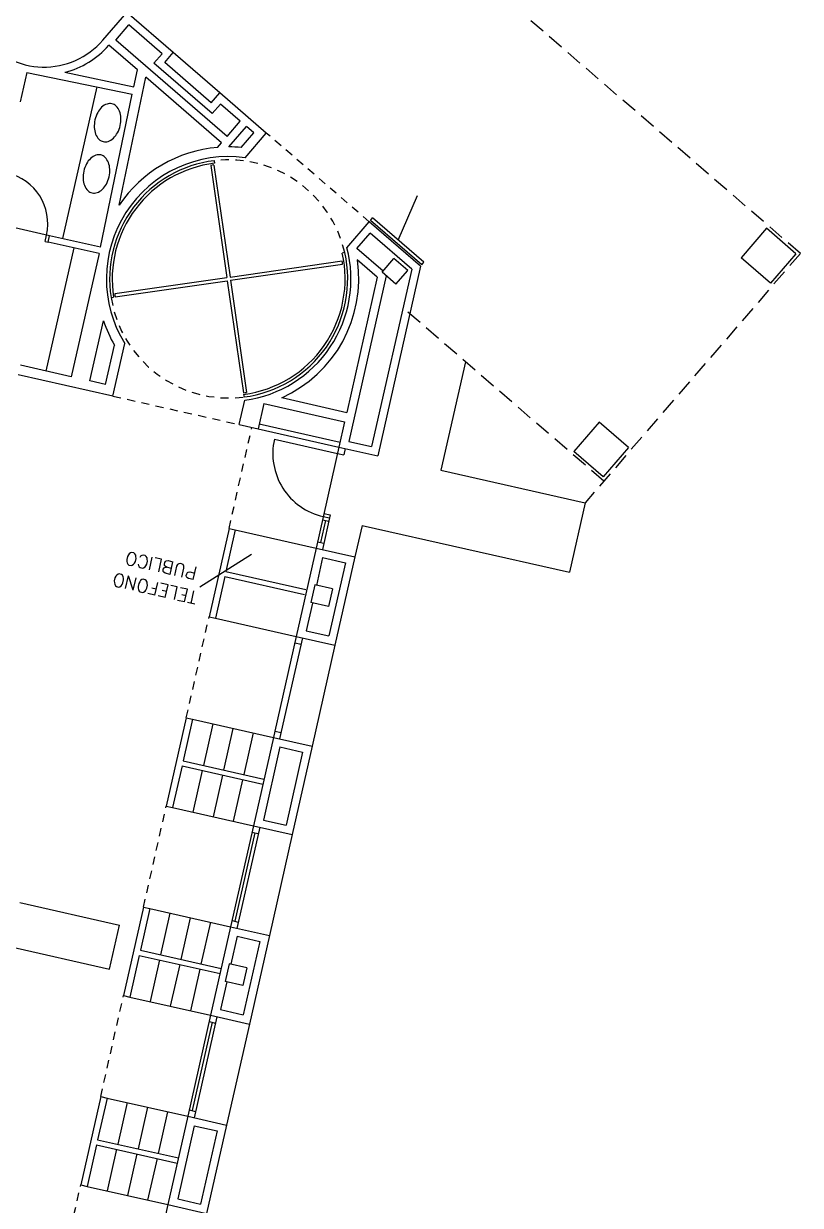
# Model space of a CAD drawing. Extents: x 60 to 232, y 77 to 220.
# Drawn here: x 220.31 to 232.31, y 111.06 to 129.32 of the extents above; entities that cross this region are included whole.
import ezdxf

# ---------------------------------------------------------------- set-up
doc = ezdxf.new("R2010")
doc.units = 0
doc.header["$MEASUREMENT"] = 0
doc.linetypes.add('RAYITAS', pattern=[0.375, 0.25, -0.125])
doc.linetypes.add('RAYITAS2', pattern=[0.1875, 0.125, -0.0625])
for name, color, linetype in [('ALB', 7, 'CONTINUOUS'), ('ALBA', 7, 'CONTINUOUS'), ('CARP', 2, 'CONTINUOUS'), ('MOBI', 6, 'CONTINUOUS'), ('MUEBLES', 6, 'CONTINUOUS'), ('OPAC', 6, 'CONTINUOUS'), ('PILARES', 1, 'CONTINUOUS'), ('PROY', 2, 'CONTINUOUS'), ('PROY1', 2, 'RAYITAS'), ('PROY2', 2, 'RAYITAS2')]:
    doc.layers.add(name, color=color, linetype=linetype)
doc.styles.add('COT', font='ROMANS8.SHX', dxfattribs={"height": 0.2})

# ---------------------------------------------------------------- blocks, each defined once
blk = doc.blocks.new('LAB')
at = {"layer": 'MOBI'}
blk.add_lwpolyline([(0.008, 0.171, 0.067379), (-0.112, 0.155, 0.079748), (-0.205, 0.112, 0.107122), (-0.272, 0.043, 0.140032), (-0.293, -0.029, 0.140032), (-0.272, -0.101, 0.107122), (-0.205, -0.171, 0.079748), (-0.112, -0.213, 0.067379), (0.008, -0.229, 0.067379), (0.127, -0.213, 0.079748), (0.22, -0.171, 0.107122), (0.288, -0.101, 0.140032), (0.308, -0.029, 0.140032), (0.288, 0.043, 0.107122), (0.22, 0.112, 0.079748), (0.127, 0.155, 0.067379)], format="xyb", close=True, dxfattribs=at)

msp = doc.modelspace()

# ---------------------------------------------------------------- linework, layer by layer
at = {"layer": 'ALB'}
for p, q in [((220.361, 128.567), (221.991, 128.228)), ((220.946, 128.568), (222.016, 128.345)), ((222.016, 128.345), (222.069, 128.604)), ((221.787, 126.515), (222.199, 128.492)), ((221.499, 125.866), (221.991, 128.228))]:
    msp.add_line(p, q, dxfattribs=at)
for radius, start in [(1.2, 218.2772), (1.32, 283.9775)]:
    msp.add_arc((220.627, 129.849), radius, start, 319.1975, dxfattribs=at)
at = {"layer": 'ALBA'}
for p, q in [((221.535, 129.065), (221.905, 129.493)), ((222.624, 128.872), (221.905, 129.493)), ((221.734, 129.065), (221.937, 129.3)), ((222.452, 128.855), (221.937, 129.3)), ((222.069, 128.604), (221.626, 128.986)), ((223.456, 127.578), (221.734, 129.065)), ((222.324, 128.708), (222.452, 128.855)), ((222.493, 128.72), (222.624, 128.872)), ((220.361, 128.567), (220.259, 128.114)), ((223.225, 127.93), (222.324, 128.708)), ((223.212, 128.099), (222.493, 128.72)), ((223.371, 127.48), (222.199, 128.492)), ((223.212, 128.099), (223.343, 128.251)), ((224.062, 127.63), (223.343, 128.251)), ((223.225, 127.93), (223.352, 128.078)), ((223.659, 127.813), (223.352, 128.078)), ((223.456, 127.578), (223.659, 127.813)), ((223.481, 127.416), (223.753, 127.731)), ((223.867, 127.633), (223.753, 127.731)), ((223.31, 127.409), (223.371, 127.48)), ((223.672, 127.407), (223.867, 127.633)), ((223.733, 127.249), (224.062, 127.63)), ((225.307, 125.858), (225.652, 126.258)), ((226.446, 125.572), (225.652, 126.258)), ((220.692, 125.945), (220.714, 126.043)), ((221.499, 125.866), (220.714, 126.043)), ((225.462, 125.847), (225.665, 126.081)), ((226.308, 125.527), (225.665, 126.081)), ((221.477, 125.768), (220.692, 125.945)), ((225.868, 125.497), (225.462, 125.847)), ((221.477, 125.768), (221.047, 123.865)), ((225.777, 125.403), (225.468, 125.67)), ((226.308, 125.527), (225.689, 122.786)), ((226.446, 125.572), (225.784, 122.641)), ((225.777, 125.403), (225.305, 123.313)), ((225.915, 125.423), (225.337, 122.865)), ((221.335, 123.8), (221.545, 124.729)), ((221.579, 123.745), (221.716, 124.351)), ((221.692, 123.565), (221.875, 124.377)), ((221.047, 123.865), (220.262, 124.042)), ((221.692, 123.565), (220.229, 123.896)), ((221.579, 123.745), (221.335, 123.8)), ((223.643, 123.125), (223.728, 123.502)), ((224.024, 123.449), (223.936, 123.059)), ((224.024, 123.449), (225.272, 123.167)), ((224.299, 123.541), (225.305, 123.313)), ((223.643, 123.125), (223.936, 123.059)), ((225.272, 123.167), (225.184, 122.777)), ((225.184, 122.777), (225.784, 122.641)), ((225.337, 122.865), (225.689, 122.786)), ((224.832, 121.216), (224.523, 119.85)), ((224.832, 121.216), (225.432, 121.081)), ((224.932, 121.07), (224.835, 120.641)), ((224.932, 121.07), (225.283, 120.991)), ((225.432, 121.081), (225.123, 119.715)), ((225.283, 120.991), (225.028, 119.86)), ((224.773, 120.368), (224.677, 119.939)), ((224.523, 119.85), (225.123, 119.715)), ((224.677, 119.939), (225.028, 119.86)), ((224.171, 118.29), (223.862, 116.924)), ((224.271, 118.144), (224.016, 117.013)), ((224.171, 118.29), (224.771, 118.154)), ((224.271, 118.144), (224.622, 118.065)), ((224.771, 118.154), (224.462, 116.789)), ((224.622, 118.065), (224.367, 116.933)), ((223.862, 116.924), (224.462, 116.789)), ((224.016, 117.013), (224.367, 116.933)), ((223.51, 115.364), (223.201, 113.998)), ((223.51, 115.364), (224.11, 115.228)), ((224.11, 115.228), (223.801, 113.862)), ((223.61, 115.218), (223.513, 114.789)), ((223.61, 115.218), (223.961, 115.138)), ((223.961, 115.138), (223.706, 114.007)), ((223.452, 114.516), (223.355, 114.086)), ((223.201, 113.998), (223.801, 113.862)), ((223.355, 114.086), (223.706, 114.007)), ((222.849, 112.437), (222.54, 111.072)), ((222.849, 112.437), (223.449, 112.302)), ((223.449, 112.302), (223.14, 110.936)), ((222.949, 112.292), (222.694, 111.16)), ((222.949, 112.292), (223.3, 112.212)), ((223.3, 112.212), (223.045, 111.081)), ((222.54, 111.072), (223.14, 110.936)), ((222.694, 111.16), (223.045, 111.081))]:
    msp.add_line(p, q, dxfattribs=at)
for radius, start, end in [(2.04, 94.7737, 146.0485), (2.04, 84.6043, 89.9587), (1.89, 82.2902, 211.9163), (1.89, 277.5588, 14.7872), (2.01, 294.0575, 8.4148), (2.04, 198.4849, 210.159)]:
    msp.add_arc((223.48, 125.376), radius, start, end, dxfattribs=at)
at = {"layer": 'CARP'}
for p, q in [((223.202, 127.129), (223.451, 125.397)), ((223.251, 127.136), (223.501, 125.404)), ((223.257, 127.202), (223.263, 127.163)), ((220.714, 126.043), (219.836, 126.241)), ((220.643, 125.956), (220.665, 126.054)), ((220.643, 125.956), (220.692, 125.945)), ((223.501, 125.404), (225.233, 125.654)), ((225.274, 125.784), (225.235, 125.775)), ((223.508, 125.355), (225.24, 125.604)), ((221.719, 125.148), (223.451, 125.397)), ((221.727, 125.098), (223.458, 125.348)), ((223.458, 125.348), (223.708, 123.616)), ((223.508, 125.355), (223.757, 123.623)), ((221.662, 125.089), (221.702, 125.095)), ((223.711, 123.591), (223.717, 123.551)), ((225.184, 122.777), (224.832, 121.216)), ((225.282, 122.755), (225.26, 122.657)), ((225.162, 122.679), (225.26, 122.657)), ((224.903, 121.303), (224.98, 121.644)), ((225.05, 121.731), (224.929, 121.194)), ((224.931, 121.655), (225.028, 121.633)), ((224.942, 121.704), (225.039, 121.682)), ((224.953, 121.753), (225.05, 121.731)), ((224.854, 121.314), (224.951, 121.292)), ((224.523, 119.85), (224.193, 118.387)), ((224.621, 119.828), (224.268, 118.268)), ((224.501, 119.753), (224.599, 119.731)), ((224.193, 118.387), (224.171, 118.29)), ((224.193, 118.387), (224.29, 118.365)), ((223.862, 116.924), (223.51, 115.364)), ((223.96, 116.902), (223.607, 115.341)), ((223.581, 115.45), (223.889, 116.816)), ((223.84, 116.827), (223.938, 116.805)), ((223.532, 115.461), (223.629, 115.439)), ((223.201, 113.998), (222.849, 112.437)), ((223.299, 113.976), (222.946, 112.415)), ((222.92, 112.524), (223.228, 113.889)), ((223.179, 113.9), (223.277, 113.878)), ((222.871, 112.535), (222.968, 112.513)), ((222.54, 111.072), (222.188, 109.511))]:
    msp.add_line(p, q, dxfattribs=at)
for centre, radius, start, end in [((223.48, 125.376), 1.84, 96.9533, 188.9727), ((223.48, 125.376), 1.8, 96.9257, 188.99), ((223.48, 125.376), 1.775, 97.3872, 99.0013), ((219.885, 126.23), 0.8, 347.2726, 77.2726), ((223.48, 125.376), 1.8, 277.3984, 12.8009), ((223.48, 125.376), 1.84, 277.4157, 12.8009), ((223.48, 125.376), 1.775, 7.3872, 9.0013), ((223.48, 125.376), 1.775, 187.3872, 189.0013), ((223.48, 125.376), 1.775, 277.3872, 279.0013), ((225.162, 122.679), 1, 167.2726, 257.2726)]:
    msp.add_arc(centre, radius, start, end, dxfattribs=at)
at = {"layer": 'MOBI'}
for p, q in [((223.343, 128.251), (222.624, 128.872)), ((221.443, 128.342), (220.914, 125.998)), ((221.087, 125.856), (220.657, 123.953))]:
    msp.add_line(p, q, dxfattribs=at)
at = {"layer": 'MUEBLES'}
for p, q in [((225.671, 126.28), (225.704, 126.318)), ((226.466, 125.595), (225.671, 126.28)), ((226.498, 125.633), (225.704, 126.318)), ((226.466, 125.595), (226.498, 125.633)), ((223.275, 120.132), (224.523, 119.85)), ((222.922, 118.572), (224.171, 118.29)), ((223.234, 118.501), (223.089, 117.858)), ((223.546, 118.431), (223.401, 117.787)), ((223.859, 118.36), (223.713, 117.717)), ((223.071, 117.779), (222.926, 117.136)), ((223.383, 117.709), (223.238, 117.065)), ((223.696, 117.638), (223.55, 116.995)), ((222.614, 117.206), (223.862, 116.924)), ((222.261, 115.646), (223.51, 115.364)), ((222.573, 115.575), (222.428, 114.931)), ((222.886, 115.505), (222.74, 114.861)), ((223.198, 115.434), (223.052, 114.79)), ((222.41, 114.853), (222.265, 114.209)), ((222.723, 114.783), (222.577, 114.139)), ((223.035, 114.712), (222.889, 114.068)), ((221.953, 114.28), (223.201, 113.998)), ((221.6, 112.719), (222.849, 112.437)), ((221.912, 112.649), (221.767, 112.005)), ((222.225, 112.578), (222.079, 111.934)), ((222.537, 112.508), (222.391, 111.864)), ((221.749, 111.927), (221.604, 111.283)), ((222.062, 111.856), (221.916, 111.213)), ((222.374, 111.786), (222.228, 111.142)), ((221.292, 111.354), (222.54, 111.072))]:
    msp.add_line(p, q, dxfattribs=at)
at = {"layer": 'OPAC'}
for p, q in [((220.253, 115.74), (221.794, 115.392)), ((221.64, 114.709), (221.794, 115.392)), ((220.099, 115.058), (221.64, 114.709))]:
    msp.add_line(p, q, dxfattribs=at)
at = {"layer": 'PILARES'}
for p, q in [((231.789, 126.158), (231.397, 125.704)), ((232.244, 125.766), (231.789, 126.158)), ((225.851, 125.478), (226.034, 125.69)), ((226.246, 125.507), (226.034, 125.69)), ((231.852, 125.312), (231.397, 125.704)), ((232.244, 125.766), (231.852, 125.312)), ((226.063, 125.295), (225.851, 125.478)), ((226.063, 125.295), (226.246, 125.507)), ((229.205, 123.164), (228.813, 122.71)), ((229.659, 122.772), (229.205, 123.164)), ((229.267, 122.318), (228.813, 122.71)), ((229.659, 122.772), (229.267, 122.318)), ((224.811, 120.647), (224.749, 120.374)), ((225.084, 120.585), (224.811, 120.647)), ((225.084, 120.585), (225.022, 120.312)), ((225.022, 120.312), (224.749, 120.374)), ((223.489, 114.794), (223.427, 114.521)), ((223.762, 114.732), (223.489, 114.794)), ((223.762, 114.732), (223.7, 114.459)), ((223.7, 114.459), (223.427, 114.521))]:
    msp.add_line(p, q, dxfattribs=at)
at = {"layer": 'PROY'}
for p, q in [((226.101, 125.976), (226.397, 126.665)), ((227.138, 124.096), (226.76, 122.421)), ((223.953, 123.137), (225.202, 122.855)), ((223.936, 123.059), (225.184, 122.777)), ((224.187, 122.9), (225.162, 122.679)), ((226.76, 122.421), (228.988, 121.918)), ((228.988, 121.918), (228.745, 120.845)), ((223.486, 121.52), (223.177, 120.155)), ((223.583, 121.498), (223.438, 120.854)), ((223.486, 121.52), (223.583, 121.498)), ((223.583, 121.498), (224.832, 121.216)), ((225.542, 121.568), (225.432, 121.081)), ((225.542, 121.568), (228.745, 120.845)), ((223.834, 121.119), (223.036, 120.612)), ((223.42, 120.776), (223.275, 120.132)), ((223.42, 120.776), (224.654, 120.498)), ((223.438, 120.854), (224.672, 120.576)), ((223.177, 120.155), (223.275, 120.132)), ((225.123, 119.715), (224.771, 118.154)), ((222.825, 118.594), (222.516, 117.228)), ((222.922, 118.572), (222.777, 117.928)), ((222.825, 118.594), (222.922, 118.572)), ((222.759, 117.85), (222.614, 117.206)), ((222.759, 117.85), (224.008, 117.568)), ((222.777, 117.928), (224.025, 117.646)), ((222.516, 117.228), (222.614, 117.206)), ((224.462, 116.789), (224.11, 115.228)), ((222.164, 115.668), (221.855, 114.302)), ((222.261, 115.646), (222.116, 115.002)), ((222.164, 115.668), (222.261, 115.646)), ((222.098, 114.924), (221.953, 114.28)), ((222.098, 114.924), (223.347, 114.642)), ((222.116, 115.002), (223.364, 114.72)), ((221.855, 114.302), (221.953, 114.28)), ((223.801, 113.862), (223.449, 112.302)), ((221.503, 112.741), (221.194, 111.376)), ((221.6, 112.719), (221.455, 112.075)), ((221.503, 112.741), (221.6, 112.719)), ((221.437, 111.997), (221.292, 111.354)), ((221.437, 111.997), (222.686, 111.715)), ((221.455, 112.075), (222.703, 111.793)), ((221.194, 111.376), (221.292, 111.354))]:
    msp.add_line(p, q, dxfattribs=at)
at = {"layer": 'PROY1'}
for p, q in [((232.314, 125.771), (223.108, 133.718)), ((232.314, 125.771), (228.988, 121.918)), ((229.276, 122.251), (226.224, 124.885))]:
    msp.add_line(p, q, dxfattribs=at)
at = {"layer": 'PROY2'}
for p, q in [((225.652, 126.258), (224.062, 127.63)), ((221.692, 123.565), (223.643, 123.125)), ((223.486, 121.52), (223.838, 123.081)), ((222.825, 118.594), (223.177, 120.155)), ((222.164, 115.668), (222.516, 117.228)), ((221.503, 112.741), (221.855, 114.302)), ((220.842, 109.815), (221.194, 111.376))]:
    msp.add_line(p, q, dxfattribs=at)
for start, end in [(12.8009, 96.9533), (188.9727, 277.4157)]:
    msp.add_arc((223.48, 125.376), 1.84, start, end, dxfattribs=at)

# ---------------------------------------------------------------- block references
at = {"layer": 'ALBA', "rotation": 257.2725509592925}
for p in [(221.639, 127.791), (221.467, 126.999)]:
    msp.add_blockref('LAB', p, dxfattribs=at)

# ---------------------------------------------------------------- texts
at = {"layer": 'PROY', "style": 'COT'}
for s, p in [('PUBLICO', (223.011, 120.917)), ('TELEFONO', (223.011, 120.542))]:
    msp.add_text(s, height=0.2, rotation=167.2726, dxfattribs=at).set_placement(p)

doc.saveas('drawing.dxf')
